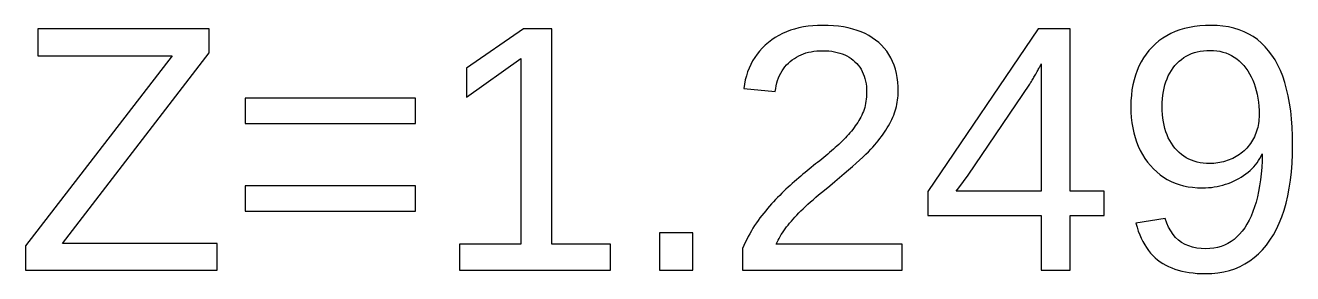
# Model space of a CAD drawing. Extents: x -27 to 133, y -77 to 15.
# Drawn here: x 34.59 to 42.89, y -34.81 to -33.19 of the extents above; entities that cross this region are included whole.
import ezdxf

# ---------------------------------------------------------------- set-up
doc = ezdxf.new("R2010")
doc.units = 0
doc.layers.get('0').update_dxf_attribs({"linetype": 'CONTINUOUS'})

msp = doc.modelspace()

# ---------------------------------------------------------------- linework, layer by layer
for points in [[(35.8498, -34.6143), (34.8372, -34.6143), (35.7972, -33.3678), (35.7972, -33.2123), (34.676, -33.2123), (34.676, -33.3868), (35.5544, -33.3868), (34.5944, -34.6288), (34.5944, -34.7888), (35.8498, -34.7888)], [(38.4223, -34.6176), (38.0385, -34.6176), (38.0385, -33.2123), (37.8528, -33.2123), (37.4802, -33.4685), (37.4802, -33.6587), (37.836, -33.4047), (37.836, -34.6176), (37.4343, -34.6176), (37.4343, -34.7888), (38.4223, -34.7888)], [(40.3302, -34.6176), (39.5078, -34.6176), (39.5132, -34.6056), (39.5191, -34.5934), (39.5255, -34.5812), (39.5325, -34.5689), (39.5399, -34.5565), (39.5478, -34.544), (39.5563, -34.5315), (39.5652, -34.5189), (39.5746, -34.5062), (39.5846, -34.4935), (39.595, -34.4807), (39.606, -34.4678), (39.6174, -34.4548), (39.6294, -34.4417), (39.6421, -34.4284), (39.6553, -34.4147), (39.6692, -34.4009), (39.6837, -34.3868), (39.6989, -34.3724), (39.7146, -34.3579), (39.731, -34.343), (39.748, -34.3279), (39.7656, -34.3126), (39.7838, -34.2971), (39.8027, -34.2812), (39.8222, -34.2652), (39.8573, -34.2365), (39.8906, -34.209), (39.9221, -34.1827), (39.9518, -34.1576), (39.9797, -34.1336), (40.0059, -34.1108), (40.0302, -34.0892), (40.0528, -34.0688), (40.0736, -34.0495), (40.0926, -34.0315), (40.1098, -34.0146), (40.1252, -33.9989), (40.1388, -33.9843), (40.1513, -33.9704), (40.1634, -33.9565), (40.1749, -33.9425), (40.1859, -33.9286), (40.1965, -33.9146), (40.2066, -33.9007), (40.2162, -33.8867), (40.2253, -33.8728), (40.2339, -33.8588), (40.2421, -33.8449), (40.2497, -33.831), (40.2569, -33.817), (40.2636, -33.8031), (40.2698, -33.7891), (40.2755, -33.7752), (40.2807, -33.7612), (40.2854, -33.7472), (40.2897, -33.7332), (40.2934, -33.7192), (40.2966, -33.7051), (40.2994, -33.6911), (40.3016, -33.677), (40.3033, -33.663), (40.3046, -33.6489), (40.3053, -33.6348), (40.3056, -33.6207), (40.3048, -33.5894), (40.3025, -33.5592), (40.2987, -33.5302), (40.2934, -33.5023), (40.2866, -33.4754), (40.2783, -33.4498), (40.2684, -33.4252), (40.257, -33.4017), (40.2442, -33.3794), (40.2297, -33.3582), (40.2138, -33.3381), (40.1964, -33.3191), (40.1774, -33.3012), (40.1571, -33.2846), (40.1354, -33.2693), (40.1124, -33.2553), (40.0882, -33.2427), (40.0626, -33.2314), (40.0357, -33.2214), (40.0075, -33.2127), (39.978, -33.2054), (39.9472, -33.1994), (39.9151, -33.1948), (39.8817, -33.1915), (39.847, -33.1895), (39.811, -33.1888), (39.7781, -33.1895), (39.7461, -33.1914), (39.715, -33.1948), (39.6849, -33.1994), (39.6557, -33.2053), (39.6274, -33.2126), (39.6001, -33.2212), (39.5737, -33.2312), (39.5483, -33.2424), (39.5237, -33.255), (39.5001, -33.2689), (39.4775, -33.2841), (39.4557, -33.3007), (39.4352, -33.3184), (39.416, -33.337), (39.3981, -33.3564), (39.3817, -33.3769), (39.3666, -33.3982), (39.3529, -33.4204), (39.3405, -33.4436), (39.3295, -33.4676), (39.3199, -33.4926), (39.3117, -33.5185), (39.3048, -33.5453), (39.2993, -33.573), (39.2952, -33.6017), (39.5011, -33.6207), (39.5037, -33.6016), (39.5072, -33.5831), (39.5114, -33.5654), (39.5165, -33.5482), (39.5224, -33.5318), (39.5291, -33.516), (39.5367, -33.5009), (39.545, -33.4865), (39.5542, -33.4727), (39.5642, -33.4596), (39.5749, -33.4472), (39.5865, -33.4354), (39.599, -33.4243), (39.6121, -33.414), (39.6257, -33.4045), (39.6399, -33.3958), (39.6546, -33.3879), (39.6698, -33.3809), (39.6856, -33.3747), (39.7019, -33.3693), (39.7187, -33.3647), (39.7361, -33.361), (39.754, -33.3581), (39.7725, -33.356), (39.7915, -33.3548), (39.811, -33.3544), (39.8315, -33.3548), (39.8513, -33.3561), (39.8703, -33.3582), (39.8887, -33.3612), (39.9064, -33.365), (39.9233, -33.3696), (39.9396, -33.3752), (39.9552, -33.3815), (39.97, -33.3887), (39.9842, -33.3968), (39.9977, -33.4057), (40.0104, -33.4154), (40.0225, -33.426), (40.0337, -33.4374), (40.0441, -33.4494), (40.0535, -33.4621), (40.0621, -33.4756), (40.0697, -33.4897), (40.0765, -33.5045), (40.0824, -33.52), (40.0873, -33.5362), (40.0914, -33.553), (40.0945, -33.5706), (40.0968, -33.5889), (40.0981, -33.6078), (40.0986, -33.6274), (40.0983, -33.6421), (40.0975, -33.6565), (40.0962, -33.6707), (40.0944, -33.6847), (40.092, -33.6984), (40.0892, -33.7119), (40.0858, -33.7252), (40.0818, -33.7382), (40.0774, -33.751), (40.0724, -33.7635), (40.0669, -33.7758), (40.0609, -33.7879), (40.0544, -33.7997), (40.0474, -33.8114), (40.0401, -33.823), (40.0325, -33.8345), (40.0246, -33.8459), (40.0163, -33.8573), (40.0077, -33.8685), (39.9988, -33.8797), (39.9896, -33.8908), (39.98, -33.9019), (39.9701, -33.9128), (39.9599, -33.9237), (39.9494, -33.9345), (39.9386, -33.9452), (39.9274, -33.9559), (39.9161, -33.9665), (39.9046, -33.9772), (39.8928, -33.9879), (39.8809, -33.9985), (39.8688, -34.0092), (39.8564, -34.0199), (39.8438, -34.0306), (39.8311, -34.0412), (39.8181, -34.0519), (39.8049, -34.0626), (39.7916, -34.0732), (39.778, -34.0839), (39.7643, -34.0947), (39.7506, -34.1055), (39.7368, -34.1166), (39.7231, -34.1277), (39.7093, -34.139), (39.6955, -34.1505), (39.6817, -34.162), (39.6679, -34.1737), (39.654, -34.1856), (39.6401, -34.1976), (39.6263, -34.2097), (39.6123, -34.222), (39.5984, -34.2344), (39.5845, -34.247), (39.5707, -34.2598), (39.557, -34.2729), (39.5434, -34.2861), (39.5299, -34.2996), (39.5165, -34.3133), (39.5032, -34.3273), (39.49, -34.3415), (39.4769, -34.3559), (39.4639, -34.3705), (39.451, -34.3853), (39.4382, -34.4004), (39.4255, -34.4157), (39.413, -34.4313), (39.4008, -34.4472), (39.3889, -34.4635), (39.3773, -34.4802), (39.366, -34.4973), (39.355, -34.5147), (39.3443, -34.5324), (39.3339, -34.5506), (39.3237, -34.5691), (39.3139, -34.588), (39.3044, -34.6072), (39.2952, -34.6268), (39.2862, -34.6467), (39.2862, -34.7888), (40.3302, -34.7888)], [(41.4313, -34.4319), (41.6528, -34.4319), (41.6528, -34.273), (41.4313, -34.273), (41.4313, -33.2123), (41.2198, -33.2123), (40.4981, -34.2753), (40.4981, -34.4319), (41.241, -34.4319), (41.241, -34.7888), (41.4313, -34.7888)], [(42.3567, -34.8099), (42.3966, -34.806), (42.4351, -34.7996), (42.472, -34.7905), (42.5075, -34.7789), (42.5415, -34.7647), (42.574, -34.7479), (42.605, -34.7286), (42.6345, -34.7066), (42.6625, -34.6821), (42.689, -34.655), (42.7141, -34.6253), (42.7376, -34.593), (42.7596, -34.5583), (42.7798, -34.5214), (42.7982, -34.4823), (42.8148, -34.441), (42.8298, -34.3974), (42.8429, -34.3516), (42.8543, -34.3035), (42.864, -34.2533), (42.8719, -34.2008), (42.878, -34.1461), (42.8824, -34.0892), (42.885, -34.03), (42.8859, -33.9687), (42.8851, -33.9097), (42.8827, -33.8532), (42.8787, -33.7989), (42.8731, -33.7469), (42.8659, -33.6973), (42.8571, -33.6499), (42.8467, -33.6049), (42.8346, -33.5622), (42.821, -33.5218), (42.8058, -33.4838), (42.789, -33.448), (42.7705, -33.4146), (42.7505, -33.3835), (42.7289, -33.3547), (42.7058, -33.3282), (42.6812, -33.304), (42.6551, -33.2821), (42.6275, -33.2625), (42.5984, -33.2452), (42.5677, -33.2303), (42.5356, -33.2176), (42.5019, -33.2072), (42.4668, -33.1992), (42.4301, -33.1934), (42.3919, -33.1899), (42.3522, -33.1888), (42.3148, -33.1896), (42.2787, -33.1921), (42.2438, -33.1963), (42.2103, -33.2022), (42.178, -33.2097), (42.1471, -33.2189), (42.1174, -33.2298), (42.089, -33.2424), (42.0618, -33.2566), (42.036, -33.2726), (42.0114, -33.2901), (41.9882, -33.3094), (41.9662, -33.3303), (41.9456, -33.3527), (41.9268, -33.3764), (41.9095, -33.4013), (41.8939, -33.4275), (41.88, -33.4549), (41.8676, -33.4835), (41.857, -33.5134), (41.8479, -33.5446), (41.8406, -33.577), (41.8348, -33.6107), (41.8307, -33.6456), (41.8282, -33.6817), (41.8274, -33.7192), (41.8282, -33.7556), (41.8304, -33.7909), (41.8342, -33.8251), (41.8395, -33.8582), (41.8463, -33.8901), (41.8546, -33.921), (41.8644, -33.9507), (41.8757, -33.9792), (41.8886, -34.0067), (41.9029, -34.033), (41.9187, -34.0582), (41.9361, -34.0822), (41.955, -34.1052), (41.9751, -34.1267), (41.9962, -34.1465), (42.0184, -34.1646), (42.0415, -34.1809), (42.0657, -34.1956), (42.0908, -34.2085), (42.117, -34.2197), (42.1442, -34.2291), (42.1723, -34.2369), (42.2015, -34.2429), (42.2317, -34.2472), (42.2629, -34.2498), (42.2951, -34.2506), (42.315, -34.2503), (42.3346, -34.2492), (42.3539, -34.2474), (42.373, -34.2449), (42.3918, -34.2416), (42.4104, -34.2376), (42.4287, -34.233), (42.4468, -34.2275), (42.4647, -34.2214), (42.4822, -34.2146), (42.4996, -34.207), (42.5166, -34.1987), (42.5335, -34.1897), (42.5498, -34.1801), (42.5653, -34.17), (42.5802, -34.1594), (42.5942, -34.1484), (42.6075, -34.1369), (42.6201, -34.1249), (42.6318, -34.1125), (42.6429, -34.0996), (42.6532, -34.0862), (42.6627, -34.0723), (42.6715, -34.058), (42.6795, -34.0432), (42.6867, -34.028), (42.6855, -34.0731), (42.6832, -34.1166), (42.6799, -34.1585), (42.6754, -34.1988), (42.6699, -34.2374), (42.6633, -34.2744), (42.6556, -34.3098), (42.6469, -34.3435), (42.6371, -34.3757), (42.6262, -34.4061), (42.6143, -34.435), (42.6013, -34.4622), (42.5872, -34.4878), (42.5721, -34.5117), (42.556, -34.5336), (42.5391, -34.5536), (42.5212, -34.5717), (42.5024, -34.5879), (42.4827, -34.6022), (42.462, -34.6146), (42.4404, -34.6251), (42.4179, -34.6337), (42.3945, -34.6404), (42.3701, -34.6451), (42.3448, -34.648), (42.3186, -34.649), (42.2878, -34.6478), (42.2587, -34.6443), (42.2313, -34.6385), (42.2057, -34.6303), (42.1818, -34.6198), (42.1596, -34.607), (42.1391, -34.5919), (42.1203, -34.5744), (42.1033, -34.5546), (42.0879, -34.5324), (42.0744, -34.508), (42.0625, -34.4812), (42.0523, -34.452), (41.8599, -34.4822), (41.8677, -34.5084), (41.8762, -34.5333), (41.8854, -34.5572), (41.8955, -34.5799), (41.9062, -34.6015), (41.9178, -34.622), (41.93, -34.6413), (41.943, -34.6595), (41.9568, -34.6765), (41.9713, -34.6925), (41.9866, -34.7072), (42.0026, -34.7209), (42.0193, -34.7334), (42.0369, -34.7449), (42.0553, -34.7555), (42.0746, -34.7652), (42.0948, -34.7739), (42.1158, -34.7818), (42.1377, -34.7887), (42.1605, -34.7946), (42.1841, -34.7997), (42.2086, -34.8038), (42.234, -34.8071), (42.2602, -34.8094), (42.2873, -34.8107), (42.3153, -34.8112)], [(42.3216, -34.0912), (42.3006, -34.0894), (42.2803, -34.0864), (42.2607, -34.0823), (42.2418, -34.0769), (42.2237, -34.0704), (42.2062, -34.0627), (42.1894, -34.0538), (42.1734, -34.0438), (42.158, -34.0325), (42.1433, -34.0201), (42.1294, -34.0064), (42.1161, -33.9916), (42.1037, -33.9758), (42.0923, -33.9591), (42.0818, -33.9416), (42.0724, -33.9232), (42.064, -33.9039), (42.0565, -33.8838), (42.0501, -33.8628), (42.0446, -33.841), (42.0401, -33.8184), (42.0367, -33.7948), (42.0342, -33.7705), (42.0327, -33.7452), (42.0322, -33.7192), (42.0327, -33.6936), (42.0342, -33.6688), (42.0367, -33.6449), (42.0401, -33.6218), (42.0446, -33.5995), (42.0501, -33.5781), (42.0565, -33.5575), (42.064, -33.5377), (42.0724, -33.5187), (42.0818, -33.5006), (42.0923, -33.4833), (42.1037, -33.4668), (42.1161, -33.4512), (42.1294, -33.4365), (42.1434, -33.4231), (42.1581, -33.4108), (42.1736, -33.3996), (42.1898, -33.3897), (42.2067, -33.3809), (42.2243, -33.3733), (42.2427, -33.3668), (42.2618, -33.3615), (42.2816, -33.3574), (42.3022, -33.3545), (42.3235, -33.3527), (42.3455, -33.3522), (42.3677, -33.3528), (42.3892, -33.3549), (42.41, -33.3583), (42.4301, -33.3631), (42.4495, -33.3693), (42.4681, -33.3768), (42.4861, -33.3857), (42.5034, -33.396), (42.52, -33.4077), (42.5359, -33.4207), (42.5511, -33.4351), (42.5655, -33.4508), (42.5793, -33.468), (42.5922, -33.4862), (42.6041, -33.5054), (42.615, -33.5254), (42.6248, -33.5463), (42.6335, -33.5681), (42.6413, -33.5907), (42.648, -33.6143), (42.6537, -33.6387), (42.6583, -33.664), (42.6619, -33.6902), (42.6645, -33.7172), (42.6661, -33.7452), (42.6666, -33.774), (42.6663, -33.7882), (42.6656, -33.8021), (42.6643, -33.8158), (42.6625, -33.8292), (42.6602, -33.8424), (42.6574, -33.8554), (42.6541, -33.8682), (42.6503, -33.8807), (42.6459, -33.8929), (42.6411, -33.9049), (42.6357, -33.9167), (42.6299, -33.9283), (42.6235, -33.9396), (42.6167, -33.9506), (42.6095, -33.9612), (42.6019, -33.9714), (42.594, -33.9812), (42.5857, -33.9906), (42.577, -33.9997), (42.5679, -34.0083), (42.5584, -34.0166), (42.5486, -34.0245), (42.5384, -34.0319), (42.5278, -34.039), (42.5168, -34.0457), (42.5055, -34.052), (42.4939, -34.0579), (42.4821, -34.0633), (42.4702, -34.0683), (42.4582, -34.0727), (42.446, -34.0767), (42.4337, -34.0802), (42.4212, -34.0833), (42.4086, -34.0859), (42.3958, -34.088), (42.3829, -34.0896), (42.3698, -34.0908), (42.3566, -34.0915), (42.3432, -34.0918)], [(40.7017, -34.2506), (40.7621, -34.1678), (41.1661, -33.5726), (41.1684, -33.5691), (41.1709, -33.5653), (41.1736, -33.5611), (41.1764, -33.5565), (41.1794, -33.5516), (41.1826, -33.5463), (41.186, -33.5406), (41.1895, -33.5345), (41.1932, -33.5281), (41.1971, -33.5213), (41.2011, -33.5142), (41.2053, -33.5066), (41.2097, -33.4987), (41.214, -33.4909), (41.218, -33.4836), (41.2217, -33.4769), (41.2251, -33.4707), (41.2281, -33.4651), (41.2308, -33.46), (41.2333, -33.4554), (41.2353, -33.4514), (41.2371, -33.4479), (41.2386, -33.445), (41.2397, -33.4426), (41.2405, -33.4407), (41.241, -33.4394), (41.241, -34.273), (40.6838, -34.273)], [(37.1467, -33.6654), (36.0334, -33.6654), (36.0334, -33.831), (37.1467, -33.831)], [(37.1467, -34.2383), (36.0334, -34.2383), (36.0334, -34.4039), (37.1467, -34.4039)], [(38.9617, -34.5438), (38.7435, -34.5438), (38.7435, -34.7888), (38.9617, -34.7888)]]:
    msp.add_lwpolyline(points, close=True)

doc.saveas('drawing.dxf')
